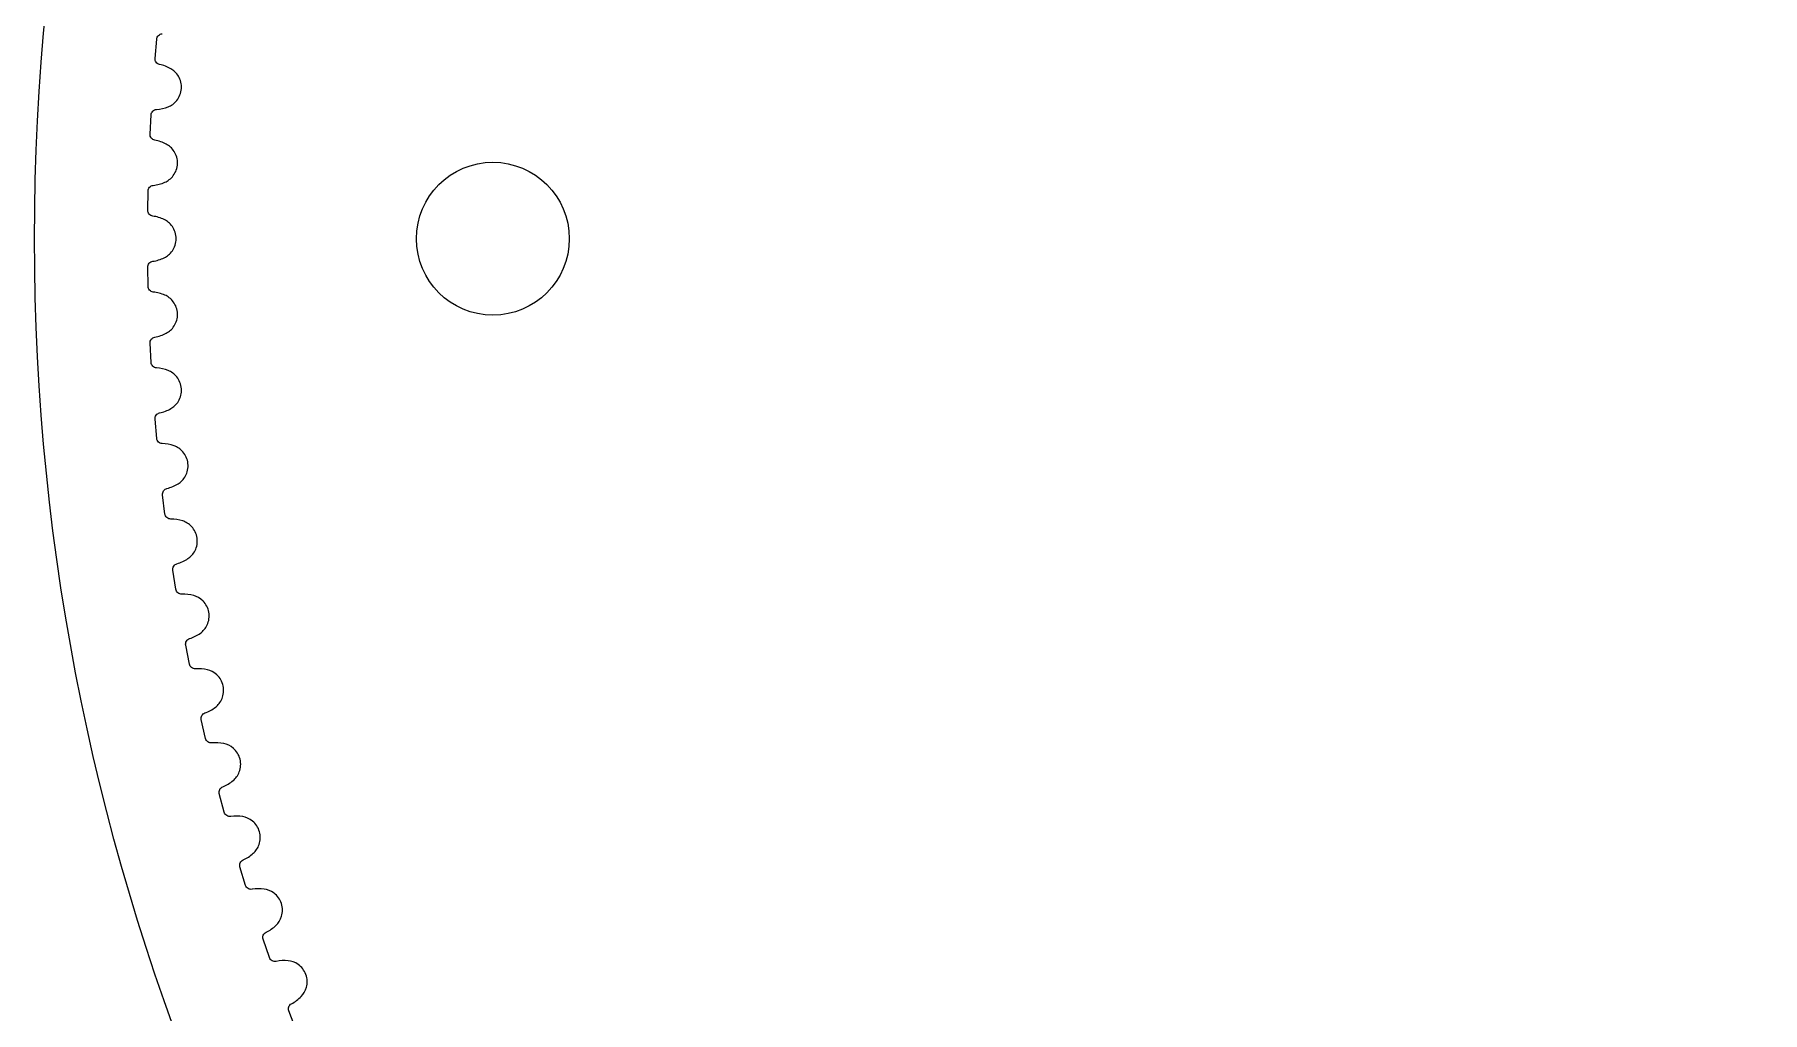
# Model space of a CAD drawing. Extents: x 0 to 297, y -130 to 79.
# Drawn here: x 29.46 to 74.7, y -25.42 to 0.17 of the extents above; entities that cross this region are included whole.
import ezdxf

# ---------------------------------------------------------------- set-up
doc = ezdxf.new("R2010")
doc.units = 0
doc.layers.get('0').update_dxf_attribs({"linetype": 'CONTINUOUS'})

msp = doc.modelspace()

# ---------------------------------------------------------------- linework, layer by layer
at = {"color": 7}
for p, q in [((32.6155, -0.455351), (32.6598, 0.050849)), ((32.6155, -0.455351), (32.6598, 0.050849)), ((32.4855, -2.442131), (32.5121, -1.934701)), ((32.4855, -2.442131), (32.5121, -1.934701)), ((32.4248, -4.432238), (32.4337, -3.924191)), ((32.4248, -4.432238), (32.4337, -3.924191)), ((32.4337, -6.423251), (32.4248, -5.915204)), ((32.4337, -6.423251), (32.4248, -5.915204)), ((32.5121, -8.412741), (32.4855, -7.905311)), ((32.5121, -8.412741), (32.4855, -7.905311)), ((32.6598, -10.398291), (32.6155, -9.892091)), ((32.6598, -10.398291), (32.6155, -9.892091)), ((32.8767, -12.377461), (32.8148, -11.873131)), ((32.8767, -12.377461), (32.8148, -11.873131)), ((33.1626, -14.347871), (33.0831, -13.846001)), ((33.1626, -14.347871), (33.0831, -13.846001)), ((33.5171, -16.307121), (33.4201, -15.808321)), ((33.5171, -16.307121), (33.4201, -15.808321)), ((33.9397, -18.252721), (33.8254, -17.757621)), ((33.9397, -18.252721), (33.8254, -17.757621)), ((34.43, -20.182521), (34.2985, -19.691621)), ((34.43, -20.182521), (34.2985, -19.691621)), ((34.9873, -22.093921), (34.8387, -21.608021)), ((34.9873, -22.093921), (34.8387, -21.608021)), ((35.611, -23.984721), (35.4456, -23.504321)), ((35.611, -23.984721), (35.4456, -23.504321)), ((36.3003, -25.852621), (36.1182, -25.378321)), ((36.3003, -25.852621), (36.1182, -25.378321))]:
    msp.add_line(p, q, dxfattribs=at)
for points in [[(29.4618, -5.173721), (29.4618, 27.963379), (56.3247, 54.826279), (89.4618, 54.826279)], [(29.4618, -5.173721), (29.4618, 27.963379), (56.3247, 54.826279), (89.4618, 54.826279)], [(32.6598, 0.050849), (32.6627, 0.086169), (32.6782, 0.118019), (32.7064, 0.146379)], [(32.6598, 0.050849), (32.6627, 0.086169), (32.6782, 0.118019), (32.7064, 0.146379)], [(32.7064, 0.146379), (32.7364, 0.172779), (32.7692, 0.186339), (32.8046, 0.187039)], [(32.7064, 0.146379), (32.7364, 0.172779), (32.7692, 0.186339), (32.8046, 0.187039)], [(32.6448, -0.557521), (32.622, -0.524701), (32.6122, -0.490641), (32.6155, -0.455351)], [(32.6448, -0.557521), (32.622, -0.524701), (32.6122, -0.490641), (32.6155, -0.455351)], [(32.6448, -0.557521), (32.622, -0.524701), (32.6122, -0.490641), (32.6155, -0.455351)], [(32.7345, -0.614621), (32.6997, -0.607771), (32.6698, -0.588741), (32.6448, -0.557521)], [(32.7345, -0.614621), (32.6997, -0.607771), (32.6698, -0.588741), (32.6448, -0.557521)], [(32.7345, -0.614621), (32.6997, -0.607771), (32.6698, -0.588741), (32.6448, -0.557521)], [(33.0309, -0.727591), (32.9381, -0.674181), (32.8393, -0.636521), (32.7345, -0.614621)], [(33.0309, -0.727591), (32.9381, -0.674181), (32.8393, -0.636521), (32.7345, -0.614621)], [(33.0309, -0.727591), (32.9381, -0.674181), (32.8393, -0.636521), (32.7345, -0.614621)], [(33.2307, -0.924871), (33.1767, -0.833871), (33.1027, -0.768801), (33.0309, -0.727591)], [(33.2307, -0.924871), (33.1767, -0.833871), (33.1027, -0.768801), (33.0309, -0.727591)], [(33.1866, -1.555361), (33.2529, -1.473711), (33.2996, -1.362801), (33.3071, -1.247001)], [(33.1866, -1.555361), (33.2529, -1.473711), (33.2996, -1.362801), (33.3071, -1.247001)], [(33.3071, -1.247001), (33.3158, -1.131281), (33.2849, -1.014951), (33.2307, -0.924871)], [(33.3071, -1.247001), (33.3158, -1.131281), (33.2849, -1.014951), (33.2307, -0.924871)], [(32.5553, -1.837601), (32.5844, -1.810161), (32.6166, -1.795471), (32.652, -1.793541)], [(32.5553, -1.837601), (32.5844, -1.810161), (32.6166, -1.795471), (32.652, -1.793541)], [(32.652, -1.793541), (32.7589, -1.786441), (32.862, -1.762901), (32.9613, -1.722921)], [(32.652, -1.793541), (32.7589, -1.786441), (32.862, -1.762901), (32.9613, -1.722921)], [(32.652, -1.793541), (32.7589, -1.786441), (32.862, -1.762901), (32.9613, -1.722921)], [(32.9613, -1.722921), (33.0381, -1.692091), (33.1205, -1.637961), (33.1866, -1.555361)], [(32.9613, -1.722921), (33.0381, -1.692091), (33.1205, -1.637961), (33.1866, -1.555361)], [(32.5121, -1.934701), (32.5137, -1.899291), (32.5281, -1.866931), (32.5553, -1.837601)], [(32.5121, -1.934701), (32.5137, -1.899291), (32.5281, -1.866931), (32.5553, -1.837601)], [(32.5183, -2.543221), (32.4943, -2.511211), (32.4834, -2.477511), (32.4855, -2.442131)], [(32.5183, -2.543221), (32.4943, -2.511211), (32.4834, -2.477511), (32.4855, -2.442131)], [(32.5183, -2.543221), (32.4943, -2.511211), (32.4834, -2.477511), (32.4855, -2.442131)], [(32.6099, -2.597151), (32.5749, -2.591521), (32.5444, -2.573551), (32.5183, -2.543221)], [(32.6099, -2.597151), (32.5749, -2.591521), (32.5444, -2.573551), (32.5183, -2.543221)], [(32.6099, -2.597151), (32.5749, -2.591521), (32.5444, -2.573551), (32.5183, -2.543221)], [(32.9101, -2.699711), (32.8155, -2.649571), (32.7154, -2.615381), (32.6099, -2.597151)], [(32.9101, -2.699711), (32.8155, -2.649571), (32.7154, -2.615381), (32.6099, -2.597151)], [(32.9101, -2.699711), (32.8155, -2.649571), (32.7154, -2.615381), (32.6099, -2.597151)], [(33.1166, -2.889901), (33.0595, -2.800841), (32.9833, -2.738391), (32.9101, -2.699711)], [(33.1166, -2.889901), (33.0595, -2.800841), (32.9833, -2.738391), (32.9101, -2.699711)], [(33.2043, -3.209171), (33.2089, -3.093211), (33.174, -2.978031), (33.1166, -2.889901)], [(33.2043, -3.209171), (33.2089, -3.093211), (33.174, -2.978031), (33.1166, -2.889901)], [(32.8753, -3.696861), (32.951, -3.663371), (33.0314, -3.606401), (33.0946, -3.521541)], [(32.8753, -3.696861), (32.951, -3.663371), (33.0314, -3.606401), (33.0946, -3.521541)], [(33.0946, -3.521541), (33.158, -3.437621), (33.2008, -3.325161), (33.2043, -3.209171)], [(33.0946, -3.521541), (33.158, -3.437621), (33.2008, -3.325161), (33.2043, -3.209171)], [(39.4618, -5.173721), (39.4618, -4.069151), (40.3572, -3.173721), (41.4618, -3.173721)], [(39.4618, -5.173721), (39.4618, -4.069151), (40.3572, -3.173721), (41.4618, -3.173721)], [(41.4618, -3.173721), (42.5664, -3.173721), (43.4618, -4.069151), (43.4618, -5.173721)], [(41.4618, -3.173721), (42.5664, -3.173721), (43.4618, -4.069151), (43.4618, -5.173721)], [(32.4337, -3.924191), (32.4341, -3.888751), (32.4474, -3.855901), (32.4735, -3.825641)], [(32.4337, -3.924191), (32.4341, -3.888751), (32.4474, -3.855901), (32.4735, -3.825641)], [(32.4735, -3.825641), (32.5017, -3.797201), (32.5334, -3.781401), (32.5687, -3.778231)], [(32.4735, -3.825641), (32.5017, -3.797201), (32.5334, -3.781401), (32.5687, -3.778231)], [(32.5687, -3.778231), (32.6752, -3.767401), (32.7774, -3.740281), (32.8753, -3.696861)], [(32.5687, -3.778231), (32.6752, -3.767401), (32.7774, -3.740281), (32.8753, -3.696861)], [(32.5687, -3.778231), (32.6752, -3.767401), (32.7774, -3.740281), (32.8753, -3.696861)], [(32.4612, -4.532121), (32.4361, -4.500967), (32.424, -4.467673), (32.4248, -4.432238)], [(32.4612, -4.532121), (32.4361, -4.500967), (32.424, -4.467673), (32.4248, -4.432238)], [(32.4612, -4.532121), (32.4361, -4.500967), (32.424, -4.467673), (32.4248, -4.432238)], [(32.5546, -4.582823), (32.5195, -4.57842), (32.4883, -4.561519), (32.4612, -4.532121)], [(32.5546, -4.582823), (32.5195, -4.57842), (32.4883, -4.561519), (32.4612, -4.532121)], [(32.5546, -4.582823), (32.5195, -4.57842), (32.4883, -4.561519), (32.4612, -4.532121)], [(32.8582, -4.674845), (32.7619, -4.628032), (32.6607, -4.597358), (32.5546, -4.582823)], [(32.8582, -4.674845), (32.7619, -4.628032), (32.6607, -4.597358), (32.5546, -4.582823)], [(32.8582, -4.674845), (32.7619, -4.628032), (32.6607, -4.597358), (32.5546, -4.582823)], [(33.0713, -4.857707), (33.0111, -4.770698), (32.9327, -4.710949), (32.8582, -4.674845)], [(33.0713, -4.857707), (33.0111, -4.770698), (32.9327, -4.710949), (32.8582, -4.674845)], [(33.17, -5.173721), (33.1706, -5.057678), (33.1317, -4.943784), (33.0713, -4.857707)], [(33.17, -5.173721), (33.1706, -5.057678), (33.1317, -4.943784), (33.0713, -4.857707)], [(89.4618, -65.173721), (56.3247, -65.173721), (29.4618, -38.310821), (29.4618, -5.173721)], [(89.4618, -65.173721), (56.3247, -65.173721), (29.4618, -38.310821), (29.4618, -5.173721)], [(33.0713, -5.489735), (33.1317, -5.403658), (33.1706, -5.289764), (33.17, -5.173721)], [(33.0713, -5.489735), (33.1317, -5.403658), (33.1706, -5.289764), (33.17, -5.173721)], [(41.4618, -7.173721), (40.3572, -7.173721), (39.4618, -6.278291), (39.4618, -5.173721)], [(41.4618, -7.173721), (40.3572, -7.173721), (39.4618, -6.278291), (39.4618, -5.173721)], [(43.4618, -5.173721), (43.4618, -6.278291), (42.5664, -7.173721), (41.4618, -7.173721)], [(43.4618, -5.173721), (43.4618, -6.278291), (42.5664, -7.173721), (41.4618, -7.173721)], [(32.4248, -5.915204), (32.424, -5.879769), (32.4361, -5.846475), (32.4612, -5.815321)], [(32.4248, -5.915204), (32.424, -5.879769), (32.4361, -5.846475), (32.4612, -5.815321)], [(32.4612, -5.815321), (32.4883, -5.785923), (32.5195, -5.769022), (32.5546, -5.764619)], [(32.4612, -5.815321), (32.4883, -5.785923), (32.5195, -5.769022), (32.5546, -5.764619)], [(32.5546, -5.764619), (32.6607, -5.750084), (32.7619, -5.71941), (32.8582, -5.672597)], [(32.5546, -5.764619), (32.6607, -5.750084), (32.7619, -5.71941), (32.8582, -5.672597)], [(32.5546, -5.764619), (32.6607, -5.750084), (32.7619, -5.71941), (32.8582, -5.672597)], [(32.8582, -5.672597), (32.9327, -5.636493), (33.0111, -5.576744), (33.0713, -5.489735)], [(32.8582, -5.672597), (32.9327, -5.636493), (33.0111, -5.576744), (33.0713, -5.489735)], [(32.4735, -6.521801), (32.4474, -6.491541), (32.4341, -6.458691), (32.4337, -6.423251)], [(32.4735, -6.521801), (32.4474, -6.491541), (32.4341, -6.458691), (32.4337, -6.423251)], [(32.4735, -6.521801), (32.4474, -6.491541), (32.4341, -6.458691), (32.4337, -6.423251)], [(32.5687, -6.569211), (32.5334, -6.566041), (32.5017, -6.550241), (32.4735, -6.521801)], [(32.5687, -6.569211), (32.5334, -6.566041), (32.5017, -6.550241), (32.4735, -6.521801)], [(32.5687, -6.569211), (32.5334, -6.566041), (32.5017, -6.550241), (32.4735, -6.521801)], [(32.8753, -6.650581), (32.7774, -6.607161), (32.6752, -6.580041), (32.5687, -6.569211)], [(32.8753, -6.650581), (32.7774, -6.607161), (32.6752, -6.580041), (32.5687, -6.569211)], [(32.8753, -6.650581), (32.7774, -6.607161), (32.6752, -6.580041), (32.5687, -6.569211)], [(33.0946, -6.825901), (33.0314, -6.741041), (32.951, -6.684071), (32.8753, -6.650581)], [(33.0946, -6.825901), (33.0314, -6.741041), (32.951, -6.684071), (32.8753, -6.650581)], [(33.2043, -7.138271), (33.2008, -7.022281), (33.158, -6.909821), (33.0946, -6.825901)], [(33.2043, -7.138271), (33.2008, -7.022281), (33.158, -6.909821), (33.0946, -6.825901)], [(33.1166, -7.457541), (33.174, -7.369411), (33.2089, -7.254231), (33.2043, -7.138271)], [(33.1166, -7.457541), (33.174, -7.369411), (33.2089, -7.254231), (33.2043, -7.138271)], [(32.6099, -7.750291), (32.7154, -7.732061), (32.8155, -7.697871), (32.9101, -7.647731)], [(32.6099, -7.750291), (32.7154, -7.732061), (32.8155, -7.697871), (32.9101, -7.647731)], [(32.6099, -7.750291), (32.7154, -7.732061), (32.8155, -7.697871), (32.9101, -7.647731)], [(32.9101, -7.647731), (32.9833, -7.609051), (33.0595, -7.546601), (33.1166, -7.457541)], [(32.9101, -7.647731), (32.9833, -7.609051), (33.0595, -7.546601), (33.1166, -7.457541)], [(32.4855, -7.905311), (32.4834, -7.869931), (32.4943, -7.836231), (32.5183, -7.804221)], [(32.4855, -7.905311), (32.4834, -7.869931), (32.4943, -7.836231), (32.5183, -7.804221)], [(32.5183, -7.804221), (32.5444, -7.773891), (32.5749, -7.755921), (32.6099, -7.750291)], [(32.5183, -7.804221), (32.5444, -7.773891), (32.5749, -7.755921), (32.6099, -7.750291)], [(32.5553, -8.509841), (32.5281, -8.480511), (32.5137, -8.448151), (32.5121, -8.412741)], [(32.5553, -8.509841), (32.5281, -8.480511), (32.5137, -8.448151), (32.5121, -8.412741)], [(32.5553, -8.509841), (32.5281, -8.480511), (32.5137, -8.448151), (32.5121, -8.412741)], [(32.652, -8.553901), (32.6166, -8.551971), (32.5844, -8.537281), (32.5553, -8.509841)], [(32.652, -8.553901), (32.6166, -8.551971), (32.5844, -8.537281), (32.5553, -8.509841)], [(32.652, -8.553901), (32.6166, -8.551971), (32.5844, -8.537281), (32.5553, -8.509841)], [(32.9613, -8.624521), (32.862, -8.584541), (32.7589, -8.561001), (32.652, -8.553901)], [(32.9613, -8.624521), (32.862, -8.584541), (32.7589, -8.561001), (32.652, -8.553901)], [(32.9613, -8.624521), (32.862, -8.584541), (32.7589, -8.561001), (32.652, -8.553901)], [(33.1866, -8.792081), (33.1205, -8.709481), (33.0381, -8.655351), (32.9613, -8.624521)], [(33.1866, -8.792081), (33.1205, -8.709481), (33.0381, -8.655351), (32.9613, -8.624521)], [(33.3071, -9.100441), (33.2996, -8.984641), (33.2529, -8.873731), (33.1866, -8.792081)], [(33.3071, -9.100441), (33.2996, -8.984641), (33.2529, -8.873731), (33.1866, -8.792081)], [(33.0309, -9.619851), (33.1027, -9.578641), (33.1767, -9.513571), (33.2307, -9.422571)], [(33.0309, -9.619851), (33.1027, -9.578641), (33.1767, -9.513571), (33.2307, -9.422571)], [(33.2307, -9.422571), (33.2849, -9.332491), (33.3158, -9.216161), (33.3071, -9.100441)], [(33.2307, -9.422571), (33.2849, -9.332491), (33.3158, -9.216161), (33.3071, -9.100441)], [(32.6155, -9.892091), (32.6122, -9.856801), (32.622, -9.822741), (32.6448, -9.789921)], [(32.6155, -9.892091), (32.6122, -9.856801), (32.622, -9.822741), (32.6448, -9.789921)], [(32.6448, -9.789921), (32.6698, -9.758701), (32.6997, -9.739671), (32.7345, -9.732821)], [(32.6448, -9.789921), (32.6698, -9.758701), (32.6997, -9.739671), (32.7345, -9.732821)], [(32.7345, -9.732821), (32.8393, -9.710921), (32.9381, -9.673261), (33.0309, -9.619851)], [(32.7345, -9.732821), (32.8393, -9.710921), (32.9381, -9.673261), (33.0309, -9.619851)], [(32.7345, -9.732821), (32.8393, -9.710921), (32.9381, -9.673261), (33.0309, -9.619851)], [(32.7064, -10.493821), (32.6782, -10.465461), (32.6627, -10.433611), (32.6598, -10.398291)], [(32.7064, -10.493821), (32.6782, -10.465461), (32.6627, -10.433611), (32.6598, -10.398291)], [(32.7064, -10.493821), (32.6782, -10.465461), (32.6627, -10.433611), (32.6598, -10.398291)], [(32.8046, -10.534481), (32.7692, -10.533781), (32.7364, -10.520221), (32.7064, -10.493821)], [(32.8046, -10.534481), (32.7692, -10.533781), (32.7364, -10.520221), (32.7064, -10.493821)], [(32.8046, -10.534481), (32.7692, -10.533781), (32.7364, -10.520221), (32.7064, -10.493821)], [(33.1162, -10.594261), (33.0155, -10.557771), (32.9116, -10.537841), (32.8046, -10.534481)], [(33.1162, -10.594261), (33.0155, -10.557771), (32.9116, -10.537841), (32.8046, -10.534481)], [(33.1162, -10.594261), (33.0155, -10.557771), (32.9116, -10.537841), (32.8046, -10.534481)], [(33.3471, -10.753851), (33.2782, -10.673611), (33.194, -10.622381), (33.1162, -10.594261)], [(33.3471, -10.753851), (33.2782, -10.673611), (33.194, -10.622381), (33.1162, -10.594261)], [(33.4784, -11.057811), (33.4668, -10.942351), (33.4162, -10.833141), (33.3471, -10.753851)], [(33.4784, -11.057811), (33.4668, -10.942351), (33.4162, -10.833141), (33.3471, -10.753851)], [(33.4132, -11.382421), (33.4643, -11.290501), (33.4911, -11.173161), (33.4784, -11.057811)], [(33.4132, -11.382421), (33.4643, -11.290501), (33.4911, -11.173161), (33.4784, -11.057811)], [(32.8405, -11.769991), (32.8644, -11.737921), (32.8936, -11.717851), (32.9281, -11.709801)], [(32.8405, -11.769991), (32.8644, -11.737921), (32.8936, -11.717851), (32.9281, -11.709801)], [(32.9281, -11.709801), (33.0321, -11.684251), (33.1296, -11.643171), (33.2204, -11.586551)], [(32.9281, -11.709801), (33.0321, -11.684251), (33.1296, -11.643171), (33.2204, -11.586551)], [(32.9281, -11.709801), (33.0321, -11.684251), (33.1296, -11.643171), (33.2204, -11.586551)], [(33.2204, -11.586551), (33.2907, -11.542861), (33.3624, -11.475241), (33.4132, -11.382421)], [(33.2204, -11.586551), (33.2907, -11.542861), (33.3624, -11.475241), (33.4132, -11.382421)], [(32.8148, -11.873131), (32.8103, -11.837971), (32.8188, -11.803591), (32.8405, -11.769991)], [(32.8148, -11.873131), (32.8103, -11.837971), (32.8188, -11.803591), (32.8405, -11.769991)], [(32.9266, -12.471311), (32.8975, -12.443951), (32.8808, -12.412671), (32.8767, -12.377461)], [(32.9266, -12.471311), (32.8975, -12.443951), (32.8808, -12.412671), (32.8767, -12.377461)], [(32.9266, -12.471311), (32.8975, -12.443951), (32.8808, -12.412671), (32.8767, -12.377461)], [(33.0262, -12.508521), (32.9908, -12.509051), (32.9576, -12.496651), (32.9266, -12.471311)], [(33.0262, -12.508521), (32.9908, -12.509051), (32.9576, -12.496651), (32.9266, -12.471311)], [(33.0262, -12.508521), (32.9908, -12.509051), (32.9576, -12.496651), (32.9266, -12.471311)], [(33.3397, -12.557391), (33.2378, -12.524441), (33.1333, -12.508151), (33.0262, -12.508521)], [(33.3397, -12.557391), (33.2378, -12.524441), (33.1333, -12.508151), (33.0262, -12.508521)], [(33.3397, -12.557391), (33.2378, -12.524441), (33.1333, -12.508151), (33.0262, -12.508521)], [(33.5761, -12.708831), (33.5043, -12.631041), (33.4184, -12.582781), (33.3397, -12.557391)], [(33.5761, -12.708831), (33.5043, -12.631041), (33.4184, -12.582781), (33.3397, -12.557391)], [(33.7178, -13.008021), (33.7022, -12.893031), (33.6479, -12.785661), (33.5761, -12.708831)], [(33.7178, -13.008021), (33.7022, -12.893031), (33.6479, -12.785661), (33.5761, -12.708831)], [(33.664, -13.334701), (33.7119, -13.241061), (33.7345, -13.122861), (33.7178, -13.008021)], [(33.664, -13.334701), (33.7119, -13.241061), (33.7345, -13.122861), (33.7178, -13.008021)], [(33.1907, -13.678811), (33.2937, -13.649661), (33.3897, -13.605201), (33.4785, -13.545441)], [(33.1907, -13.678811), (33.2937, -13.649661), (33.3897, -13.605201), (33.4785, -13.545441)], [(33.1907, -13.678811), (33.2937, -13.649661), (33.3897, -13.605201), (33.4785, -13.545441)], [(33.4785, -13.545441), (33.5472, -13.499321), (33.6165, -13.429251), (33.664, -13.334701)], [(33.4785, -13.545441), (33.5472, -13.499321), (33.6165, -13.429251), (33.664, -13.334701)], [(33.0831, -13.846001), (33.0774, -13.811021), (33.0847, -13.776371), (33.1052, -13.742031)], [(33.0831, -13.846001), (33.0774, -13.811021), (33.0847, -13.776371), (33.1052, -13.742031)], [(33.1052, -13.742031), (33.128, -13.709141), (33.1565, -13.688071), (33.1907, -13.678811)], [(33.1052, -13.742031), (33.128, -13.709141), (33.1565, -13.688071), (33.1907, -13.678811)], [(33.2158, -14.439921), (33.1857, -14.413591), (33.1679, -14.382911), (33.1626, -14.347871)], [(33.2158, -14.439921), (33.1857, -14.413591), (33.1679, -14.382911), (33.1626, -14.347871)], [(33.2158, -14.439921), (33.1857, -14.413591), (33.1679, -14.382911), (33.1626, -14.347871)], [(33.3166, -14.473621), (33.2812, -14.475401), (33.2476, -14.464161), (33.2158, -14.439921)], [(33.3166, -14.473621), (33.2812, -14.475401), (33.2476, -14.464161), (33.2158, -14.439921)], [(33.3166, -14.473621), (33.2812, -14.475401), (33.2476, -14.464161), (33.2158, -14.439921)], [(33.6315, -14.511531), (33.5286, -14.482151), (33.4236, -14.469521), (33.3166, -14.473621)], [(33.6315, -14.511531), (33.5286, -14.482151), (33.4236, -14.469521), (33.3166, -14.473621)], [(33.6315, -14.511531), (33.5286, -14.482151), (33.4236, -14.469521), (33.3166, -14.473621)], [(33.8731, -14.654621), (33.7987, -14.579391), (33.7111, -14.534161), (33.6315, -14.511531)], [(33.8731, -14.654621), (33.7987, -14.579391), (33.7111, -14.534161), (33.6315, -14.511531)], [(34.0252, -14.948681), (34.0056, -14.834311), (33.9475, -14.728901), (33.8731, -14.654621)], [(34.0252, -14.948681), (34.0056, -14.834311), (33.9475, -14.728901), (33.8731, -14.654621)], [(33.8048, -15.494121), (33.8719, -15.445621), (33.9387, -15.373221), (33.9828, -15.277021)], [(33.8048, -15.494121), (33.8719, -15.445621), (33.9387, -15.373221), (33.9828, -15.277021)], [(33.9828, -15.277021), (34.0274, -15.181821), (34.0459, -15.062871), (34.0252, -14.948681)], [(33.9828, -15.277021), (34.0274, -15.181821), (34.0459, -15.062871), (34.0252, -14.948681)], [(33.4201, -15.808321), (33.4131, -15.773521), (33.4193, -15.738621), (33.4386, -15.703621)], [(33.4201, -15.808321), (33.4131, -15.773521), (33.4193, -15.738621), (33.4386, -15.703621)], [(33.4386, -15.703621), (33.4602, -15.669921), (33.4879, -15.647921), (33.5218, -15.637421)], [(33.4386, -15.703621), (33.4602, -15.669921), (33.4879, -15.647921), (33.5218, -15.637421)], [(33.5218, -15.637421), (33.6237, -15.604721), (33.7181, -15.556921), (33.8048, -15.494121)], [(33.5218, -15.637421), (33.6237, -15.604721), (33.7181, -15.556921), (33.8048, -15.494121)], [(33.5218, -15.637421), (33.6237, -15.604721), (33.7181, -15.556921), (33.8048, -15.494121)], [(33.5734, -16.397221), (33.5424, -16.372021), (33.5236, -16.341921), (33.5171, -16.307121)], [(33.5734, -16.397221), (33.5424, -16.372021), (33.5236, -16.341921), (33.5171, -16.307121)], [(33.5734, -16.397221), (33.5424, -16.372021), (33.5236, -16.341921), (33.5171, -16.307121)], [(33.6753, -16.427421), (33.64, -16.430421), (33.606, -16.420321), (33.5734, -16.397221)], [(33.6753, -16.427421), (33.64, -16.430421), (33.606, -16.420321), (33.5734, -16.397221)], [(33.6753, -16.427421), (33.64, -16.430421), (33.606, -16.420321), (33.5734, -16.397221)], [(33.9914, -16.454321), (33.8875, -16.428521), (33.7821, -16.419521), (33.6753, -16.427421)], [(33.9914, -16.454321), (33.8875, -16.428521), (33.7821, -16.419521), (33.6753, -16.427421)], [(33.9914, -16.454321), (33.8875, -16.428521), (33.7821, -16.419521), (33.6753, -16.427421)], [(34.2378, -16.588821), (34.1609, -16.516321), (34.0718, -16.474121), (33.9914, -16.454321)], [(34.2378, -16.588821), (34.1609, -16.516321), (34.0718, -16.474121), (33.9914, -16.454321)], [(34.4001, -16.877421), (34.3765, -16.763821), (34.3148, -16.660521), (34.2378, -16.588821)], [(34.4001, -16.877421), (34.3765, -16.763821), (34.3148, -16.660521), (34.2378, -16.588821)], [(34.3692, -17.207121), (34.4104, -17.110321), (34.4248, -16.990821), (34.4001, -16.877421)], [(34.3692, -17.207121), (34.4104, -17.110321), (34.4248, -16.990821), (34.4001, -16.877421)], [(33.8402, -17.652421), (33.8606, -17.618021), (33.8876, -17.595021), (33.921, -17.583421)], [(33.8402, -17.652421), (33.8606, -17.618021), (33.8876, -17.595021), (33.921, -17.583421)], [(33.921, -17.583421), (34.0218, -17.547121), (34.1144, -17.496021), (34.1989, -17.430221)], [(33.921, -17.583421), (34.0218, -17.547121), (34.1144, -17.496021), (34.1989, -17.430221)], [(33.921, -17.583421), (34.0218, -17.547121), (34.1144, -17.496021), (34.1989, -17.430221)], [(34.1989, -17.430221), (34.2642, -17.379421), (34.3284, -17.304721), (34.3692, -17.207121)], [(34.1989, -17.430221), (34.2642, -17.379421), (34.3284, -17.304721), (34.3692, -17.207121)], [(33.8254, -17.757621), (33.8172, -17.723121), (33.8222, -17.688121), (33.8402, -17.652421)], [(33.8254, -17.757621), (33.8172, -17.723121), (33.8222, -17.688121), (33.8402, -17.652421)], [(33.9992, -18.340821), (33.9673, -18.316721), (33.9475, -18.287321), (33.9397, -18.252721)], [(33.9992, -18.340821), (33.9673, -18.316721), (33.9475, -18.287321), (33.9397, -18.252721)], [(33.9992, -18.340821), (33.9673, -18.316721), (33.9475, -18.287321), (33.9397, -18.252721)], [(34.1021, -18.367421), (34.0669, -18.371721), (34.0326, -18.362821), (33.9992, -18.340821)], [(34.1021, -18.367421), (34.0669, -18.371721), (34.0326, -18.362821), (33.9992, -18.340821)], [(34.1021, -18.367421), (34.0669, -18.371721), (34.0326, -18.362821), (33.9992, -18.340821)], [(34.4189, -18.383321), (34.3141, -18.361221), (34.2085, -18.355921), (34.1021, -18.367421)], [(34.4189, -18.383321), (34.3141, -18.361221), (34.2085, -18.355921), (34.1021, -18.367421)], [(34.4189, -18.383321), (34.3141, -18.361221), (34.2085, -18.355921), (34.1021, -18.367421)], [(34.6699, -18.509221), (34.5904, -18.439321), (34.4999, -18.400321), (34.4189, -18.383321)], [(34.6699, -18.509221), (34.5904, -18.439321), (34.4999, -18.400321), (34.4189, -18.383321)], [(34.8421, -18.791921), (34.8146, -18.679221), (34.7493, -18.578121), (34.6699, -18.509221)], [(34.8421, -18.791921), (34.8146, -18.679221), (34.7493, -18.578121), (34.6699, -18.509221)], [(34.8228, -19.122421), (34.8605, -19.024321), (34.8707, -18.904421), (34.8421, -18.791921)], [(34.8228, -19.122421), (34.8605, -19.024321), (34.8707, -18.904421), (34.8421, -18.791921)], [(34.388, -19.514121), (34.4874, -19.474421), (34.5782, -19.420121), (34.6603, -19.351421)], [(34.388, -19.514121), (34.4874, -19.474421), (34.5782, -19.420121), (34.6603, -19.351421)], [(34.388, -19.514121), (34.4874, -19.474421), (34.5782, -19.420121), (34.6603, -19.351421)], [(34.6603, -19.351421), (34.7238, -19.298421), (34.7854, -19.221421), (34.8228, -19.122421)], [(34.6603, -19.351421), (34.7238, -19.298421), (34.7854, -19.221421), (34.8228, -19.122421)], [(34.2985, -19.691621), (34.2891, -19.657521), (34.2928, -19.622221), (34.3096, -19.585921)], [(34.2985, -19.691621), (34.2891, -19.657521), (34.2928, -19.622221), (34.3096, -19.585921)], [(34.3096, -19.585921), (34.3288, -19.550821), (34.3549, -19.526921), (34.388, -19.514121)], [(34.3096, -19.585921), (34.3288, -19.550821), (34.3549, -19.526921), (34.388, -19.514121)], [(34.4925, -20.268421), (34.4598, -20.245421), (34.4389, -20.216721), (34.43, -20.182521)], [(34.4925, -20.268421), (34.4598, -20.245421), (34.4389, -20.216721), (34.43, -20.182521)], [(34.4925, -20.268421), (34.4598, -20.245421), (34.4389, -20.216721), (34.43, -20.182521)], [(34.5962, -20.291421), (34.5612, -20.296921), (34.5266, -20.289221), (34.4925, -20.268421)], [(34.5962, -20.291421), (34.5612, -20.296921), (34.5266, -20.289221), (34.4925, -20.268421)], [(34.5962, -20.291421), (34.5612, -20.296921), (34.5266, -20.289221), (34.4925, -20.268421)], [(34.9134, -20.296221), (34.808, -20.277821), (34.7022, -20.276221), (34.5962, -20.291421)], [(34.9134, -20.296221), (34.808, -20.277821), (34.7022, -20.276221), (34.5962, -20.291421)], [(34.9134, -20.296221), (34.808, -20.277821), (34.7022, -20.276221), (34.5962, -20.291421)], [(35.1686, -20.413321), (35.0868, -20.346221), (34.995, -20.310421), (34.9134, -20.296221)], [(35.1686, -20.413321), (35.0868, -20.346221), (34.995, -20.310421), (34.9134, -20.296221)], [(35.3507, -20.689821), (35.3192, -20.578121), (35.2504, -20.479421), (35.1686, -20.413321)], [(35.3507, -20.689821), (35.3192, -20.578121), (35.2504, -20.479421), (35.1686, -20.413321)], [(35.3428, -21.020821), (35.3772, -20.921421), (35.3832, -20.801221), (35.3507, -20.689821)], [(35.3428, -21.020821), (35.3772, -20.921421), (35.3832, -20.801221), (35.3507, -20.689821)], [(34.922, -21.427421), (35.02, -21.384221), (35.1088, -21.326921), (35.1885, -21.255321)], [(34.922, -21.427421), (35.02, -21.384221), (35.1088, -21.326921), (35.1885, -21.255321)], [(34.922, -21.427421), (35.02, -21.384221), (35.1088, -21.326921), (35.1885, -21.255321)], [(35.1885, -21.255321), (35.2501, -21.200121), (35.309, -21.121021), (35.3428, -21.020821)], [(35.1885, -21.255321), (35.2501, -21.200121), (35.309, -21.121021), (35.3428, -21.020821)], [(34.8387, -21.608021), (34.8282, -21.574121), (34.8306, -21.538821), (34.8462, -21.501921)], [(34.8387, -21.608021), (34.8282, -21.574121), (34.8306, -21.538821), (34.8462, -21.501921)], [(34.8462, -21.501921), (34.8641, -21.466221), (34.8894, -21.441421), (34.922, -21.427421)], [(34.8462, -21.501921), (34.8641, -21.466221), (34.8894, -21.441421), (34.922, -21.427421)], [(35.0528, -22.177721), (35.0193, -22.155821), (34.9975, -22.127921), (34.9873, -22.093921)], [(35.0528, -22.177721), (35.0193, -22.155821), (34.9975, -22.127921), (34.9873, -22.093921)], [(35.0528, -22.177721), (35.0193, -22.155821), (34.9975, -22.127921), (34.9873, -22.093921)], [(35.1573, -22.197021), (35.1225, -22.203721), (35.0876, -22.197221), (35.0528, -22.177721)], [(35.1573, -22.197021), (35.1225, -22.203721), (35.0876, -22.197221), (35.0528, -22.177721)], [(35.1573, -22.197021), (35.1225, -22.203721), (35.0876, -22.197221), (35.0528, -22.177721)], [(35.4744, -22.190721), (35.3684, -22.175921), (35.2627, -22.178021), (35.1573, -22.197021)], [(35.4744, -22.190721), (35.3684, -22.175921), (35.2627, -22.178021), (35.1573, -22.197021)], [(35.4744, -22.190721), (35.3684, -22.175921), (35.2627, -22.178021), (35.1573, -22.197021)], [(35.7336, -22.298821), (35.6494, -22.234621), (35.5564, -22.202021), (35.4744, -22.190721)], [(35.7336, -22.298821), (35.6494, -22.234621), (35.5564, -22.202021), (35.4744, -22.190721)], [(35.9251, -22.568821), (35.8898, -22.458321), (35.8176, -22.362021), (35.7336, -22.298821)], [(35.9251, -22.568821), (35.8898, -22.458321), (35.8176, -22.362021), (35.7336, -22.298821)], [(35.9289, -22.899921), (35.9597, -22.799321), (35.9615, -22.679021), (35.9251, -22.568821)], [(35.9289, -22.899921), (35.9597, -22.799321), (35.9615, -22.679021), (35.9251, -22.568821)], [(35.7828, -23.139621), (35.8424, -23.082321), (35.8985, -23.001221), (35.9289, -22.899921)], [(35.7828, -23.139621), (35.8424, -23.082321), (35.8985, -23.001221), (35.9289, -22.899921)], [(35.4456, -23.504321), (35.4338, -23.470821), (35.4351, -23.435421), (35.4493, -23.398021)], [(35.4456, -23.504321), (35.4338, -23.470821), (35.4351, -23.435421), (35.4493, -23.398021)], [(35.4493, -23.398021), (35.466, -23.361721), (35.4904, -23.336021), (35.5225, -23.321021)], [(35.4493, -23.398021), (35.466, -23.361721), (35.4904, -23.336021), (35.5225, -23.321021)], [(35.5225, -23.321021), (35.6189, -23.274421), (35.7056, -23.213921), (35.7828, -23.139621)], [(35.5225, -23.321021), (35.6189, -23.274421), (35.7056, -23.213921), (35.7828, -23.139621)], [(35.5225, -23.321021), (35.6189, -23.274421), (35.7056, -23.213921), (35.7828, -23.139621)], [(35.6793, -24.066121), (35.6451, -24.045421), (35.6223, -24.018321), (35.611, -23.984721)], [(35.6793, -24.066121), (35.6451, -24.045421), (35.6223, -24.018321), (35.611, -23.984721)], [(35.6793, -24.066121), (35.6451, -24.045421), (35.6223, -24.018321), (35.611, -23.984721)], [(35.7845, -24.081821), (35.7499, -24.089721), (35.7149, -24.084521), (35.6793, -24.066121)], [(35.7845, -24.081821), (35.7499, -24.089721), (35.7149, -24.084521), (35.6793, -24.066121)], [(35.7845, -24.081821), (35.7499, -24.089721), (35.7149, -24.084521), (35.6793, -24.066121)], [(36.1012, -24.064521), (35.9947, -24.053421), (35.8891, -24.059221), (35.7845, -24.081821)], [(36.1012, -24.064521), (35.9947, -24.053421), (35.8891, -24.059221), (35.7845, -24.081821)], [(36.1012, -24.064521), (35.9947, -24.053421), (35.8891, -24.059221), (35.7845, -24.081821)], [(36.3639, -24.163421), (36.2776, -24.102321), (36.1835, -24.072921), (36.1012, -24.064521)], [(36.3639, -24.163421), (36.2776, -24.102321), (36.1835, -24.072921), (36.1012, -24.064521)], [(36.5648, -24.426621), (36.5257, -24.317421), (36.4502, -24.223721), (36.3639, -24.163421)], [(36.5648, -24.426621), (36.5257, -24.317421), (36.4502, -24.223721), (36.3639, -24.163421)], [(36.5801, -24.757421), (36.6074, -24.655821), (36.605, -24.535521), (36.5648, -24.426621)], [(36.5801, -24.757421), (36.6074, -24.655821), (36.605, -24.535521), (36.5648, -24.426621)], [(36.4425, -25.002121), (36.5001, -24.942721), (36.5533, -24.859721), (36.5801, -24.757421)], [(36.4425, -25.002121), (36.5001, -24.942721), (36.5533, -24.859721), (36.5801, -24.757421)], [(36.1182, -25.378321), (36.1053, -25.345221), (36.1053, -25.309821), (36.1182, -25.272021)], [(36.1182, -25.378321), (36.1053, -25.345221), (36.1053, -25.309821), (36.1182, -25.272021)], [(36.1182, -25.272021), (36.1336, -25.235121), (36.1571, -25.208521), (36.1887, -25.192421)], [(36.1182, -25.272021), (36.1336, -25.235121), (36.1571, -25.208521), (36.1887, -25.192421)], [(36.1887, -25.192421), (36.2834, -25.142421), (36.368, -25.079021), (36.4425, -25.002121)], [(36.1887, -25.192421), (36.2834, -25.142421), (36.368, -25.079021), (36.4425, -25.002121)], [(36.1887, -25.192421), (36.2834, -25.142421), (36.368, -25.079021), (36.4425, -25.002121)]]:
    msp.add_open_spline(points, degree=3, dxfattribs=at)

doc.saveas('drawing.dxf')
